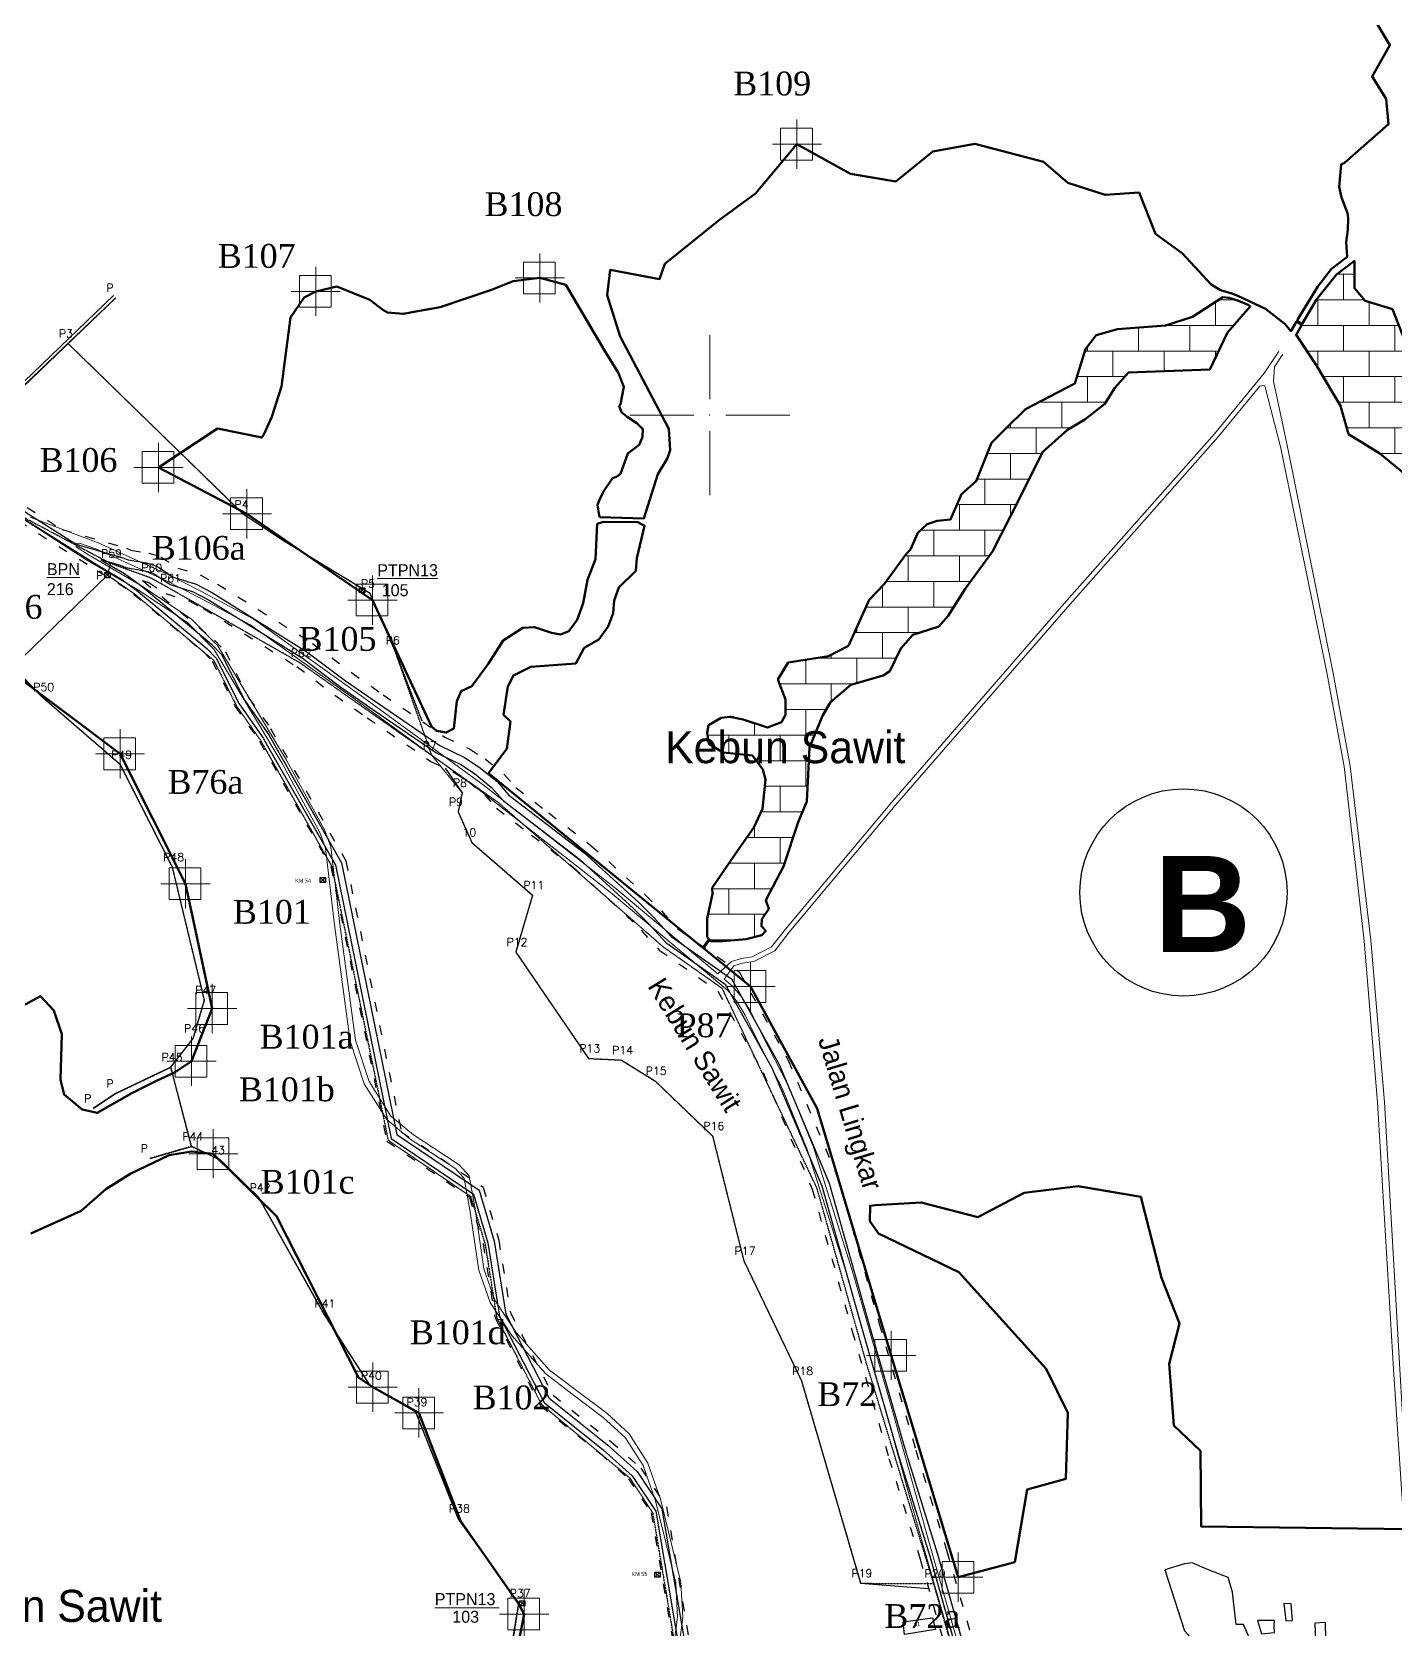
# Model space of a CAD drawing. Header units: inches. Extents: x 110400 to 131000, y 1079400 to 1096600.
# Drawn here: x 116153 to 117856, y 1088483 to 1090479 of the extents above; entities that cross this region are included whole.
import ezdxf
from ezdxf.enums import TextEntityAlignment as Align

# ---------------------------------------------------------------- set-up
doc = ezdxf.new("R2010")
doc.units = ezdxf.units.IN
doc.header["$MEASUREMENT"] = 0
doc.linetypes.add('ACAD_ISO03W100', pattern=[30, 12, -18])
doc.linetypes.add('HIDDEN', pattern=[0.375, 0.25, -0.125])
for name, color, linetype in [('020100', 7, 'Continuous'), ('040100', 20, 'Continuous'), ('040400', 20, 'Continuous'), ('110100', 7, 'Continuous'), ('Bahu Jalan', 1, 'ACAD_ISO03W100'), ('enclave', 7, 'Continuous'), ('Jalan', 1, 'Continuous'), ('LB_POL', 1, 'HIDDEN'), ('NEW NO PATHOK', 7, 'Continuous'), ('PN_POL', 7, 'Continuous'), ('TEXT', 7, 'Continuous'), ('tn_nama', 7, 'Continuous'), ('Tugu', 7, 'Continuous')]:
    doc.layers.add(name, color=color, linetype=linetype)
doc.styles.add('2.3', font='ARIALN.TTF', dxfattribs={"height": 5})
doc.styles.add('arial', font='arial.ttf')
doc.styles.add('ROMANC', font='romanc.shx')
doc.styles.add('Times New Roman', font='times.ttf')

# ---------------------------------------------------------------- blocks, each defined once
blk = doc.blocks.new('dawwfaa')
at = {"layer": 'enclave', "lineweight": 13}
h = blk.add_hatch(dxfattribs=at)
h.set_pattern_fill('AR-B816', color=5, scale=4, style=0)
h.paths.add_polyline_path([(120488.3, 1087909.4), (120467.7, 1087929.8), (120470.8, 1087953.4), (120453.4, 1087964.4), (120405.9, 1087970.7), (120377.9, 1087964.4), (120327.2, 1087970.6), (120300.3, 1087987.9), (120225.9, 1087987.4), (120227.2, 1087966), (120259.2, 1087893.5), (120271.9, 1087877.7), (120295.6, 1087876.2), (120333.7, 1087825.9), (120355.9, 1087789.7), (120387.6, 1087774), (120435.2, 1087733.1), (120471.6, 1087744.2), (120498.5, 1087755.2), (120519.1, 1087734.7), (120546.1, 1087723.8), (120571.4, 1087709.6), (120582.5, 1087681.3), (120581, 1087643.5), (120604.7, 1087638.8), (120622.2, 1087623.1), (120623.8, 1087591.6), (120633.1, 1087581.2), (120694.8, 1087796.5), (120706.3, 1087937.3), (120632.4, 1087939.4), (120611.8, 1087929.9), (120602.3, 1087909.5), (120581.8, 1087895.3), (120553.3, 1087895.3)])
h.paths.add_polyline_path([(120166.2, 1088096.7), (120239.3, 1088087.8), (120253.9, 1088213.4), (120255.9, 1088288.6), (120257.6, 1088290.3), (120256.3, 1088302.3), (120257.3, 1088338.4), (120258.5, 1088385.3), (120342.3, 1088420), (120356.8, 1088434.9), (120365.6, 1088446), (120362.8, 1088470), (120333.5, 1088451.1), (120230.7, 1088388.9), (119970.8, 1088319.3), (119876.2, 1088344.6), (119718.8, 1088432.4), (119713.3, 1088366), (119778.7, 1088342.3), (119788.6, 1088138.8), (119814, 1088023), (119819.3, 1087998.8), (119931.6, 1088050.5)])
h.paths.add_polyline_path([(118881.6, 1089814.6), (118894.1, 1089850.2), (118949.2, 1089933), (118954.1, 1089965.6), (118949.2, 1090080.6), (118948.8, 1090154.1), (118911.8, 1090193), (118832.5, 1090260.5), (118800.6, 1090268.1), (118739.1, 1090267.7), (118642.6, 1090186.7), (118707.2, 1090171.6), (118739.1, 1090142.4), (118786.9, 1090095.4), (118823, 1090070.4), (118860.2, 1090073.8), (118898.2, 1090074.2), (118914.5, 1090028), (118895.9, 1089971.8), (118872, 1089961.6), (118809.7, 1089951.4), (118775.2, 1089973), (118753, 1090005.3), (118750, 1090025.4), (118698, 1090073.2), (118653.9, 1090093.7), (118602.5, 1090069), (118593.4, 1090054.2), (118592.6, 1090034.1), (118536.4, 1090030.3), (118509.1, 1090019.7), (118494.3, 1089990.1), (118474.8, 1089989.6), (118451, 1090047), (118435.8, 1090067.4), (118408.9, 1090068.6), (118384.5, 1090055.3), (118373.6, 1089985.8), (118359.5, 1089973.8), (118330.6, 1089995.6), (118298.3, 1089988.4), (118286.5, 1089972.7), (118215.2, 1089933.3), (118145.6, 1089945.5), (118080.6, 1089963.3), (118065.4, 1089982.7), (118047.1, 1089977.8), (118039.2, 1089971.7), (118040.1, 1089960.3), (118023.6, 1089952), (117997.4, 1089947.8), (117972.3, 1089959.3), (117951.1, 1090003.9), (117877.2, 1090053.6), (117871.8, 1090085.1), (117853.3, 1090132.3), (117819, 1090142.7), (117805.8, 1090158.5), (117805.8, 1090192.6), (117783.5, 1090175.8), (117758.2, 1090144.3), (117732.9, 1090100.2), (117758.2, 1090062), (117788.4, 1090011.6), (117798.5, 1089975.9), (117837.5, 1089951.9), (117870.4, 1089925), (117878.8, 1089900), (117890.6, 1089860.2), (117942.2, 1089826.1), (117964.4, 1089824.5), (117983.4, 1089838.7), (117989.7, 1089860.7), (118005.1, 1089864.1), (118023, 1089841.9), (118090.6, 1089867.8), (118094.3, 1089875.7), (118102.2, 1089895.4), (118119.6, 1089892.3), (118125.9, 1089875), (118132.3, 1089853), (118156.1, 1089837.3), (118202, 1089842), (118262.2, 1089879.8), (118262.1, 1089928.6), (118355.6, 1089928.7), (118392, 1089914.6), (118400.1, 1089919.4), (118440.5, 1089935.3), (118483.9, 1089930.4), (118515.6, 1089916.2), (118548.9, 1089910), (118590.9, 1089890.6), (118612.2, 1089883.5), (118623.6, 1089881.5), (118636.9, 1089883.3), (118651.2, 1089889.7), (118669.9, 1089895.9), (118694.7, 1089889.9), (118720.3, 1089857.9), (118729.5, 1089839.6), (118732.6, 1089814.2), (118724.3, 1089777.9), (118709.6, 1089745.5), (118716.3, 1089725.2), (118724.3, 1089707.9), (118713.9, 1089695.1), (118673.8, 1089704.7), (118631.3, 1089688.7), (118567.9, 1089631), (118535.1, 1089591.8), (118506.2, 1089591.8), (118419.6, 1089547.7), (118396.3, 1089526.1), (118397.1, 1089494.1), (118377.9, 1089479.6), (118347.2, 1089443.1), (118294.3, 1089399.1), (118251, 1089372.7), (118225.7, 1089369.7), (118213.4, 1089372.6), (118202.8, 1089372.6), (118196.4, 1089369.8), (118186.1, 1089363.3), (118176.4, 1089354), (118170.2, 1089332.2), (118165.1, 1089322.3), (118161.4, 1089318.6), (118150.4, 1089316.2), (118139.4, 1089317.9), (118122, 1089319.7), (118116.8, 1089316.8), (118111.2, 1089309.5), (118098.6, 1089297.4), (118072.2, 1089304.6), (118059.9, 1089313.2), (118049.5, 1089330.8), (118020.7, 1089314.8), (118012.6, 1089294), (118023.9, 1089284.4), (118046.3, 1089281.2), (118066.4, 1089272.4), (118089.6, 1089278.8), (118116.9, 1089289.2), (118159.4, 1089298), (118185, 1089308.4), (118194.7, 1089334.8), (118217.9, 1089348.4), (118258.8, 1089359.6), (118282.1, 1089371.7), (118294.9, 1089383.7), (118330.2, 1089386.9), (118347.8, 1089393.3), (118377.5, 1089428.5), (118401.6, 1089442.1), (118428.8, 1089450.9), (118462.5, 1089480.6), (118493.4, 1089493.2), (118532.7, 1089506.8), (118572.8, 1089531.6), (118593.6, 1089570.9), (118599.2, 1089603.7), (118609.6, 1089639), (118644.9, 1089675), (118681.8, 1089681.4), (118717.1, 1089673.4), (118747.6, 1089696.6), (118784.7, 1089703.5), (118814.1, 1089690.2), (118818.7, 1089658.5), (118872.7, 1089673.6), (118886.4, 1089671.7), (118895.1, 1089665), (118905, 1089640.4), (118911.6, 1089613.6), (118914.2, 1089600.5), (118900.6, 1089581.3), (118880.9, 1089582.4), (118858.3, 1089579.8), (118846.8, 1089562.5), (118847.9, 1089545.2), (118845.5, 1089523.1), (118847.3, 1089501.5), (118852, 1089488.6), (118858.6, 1089483.8), (118868.3, 1089482.3), (118877.6, 1089482.1), (118887.9, 1089488.3), (118897.6, 1089498), (118906.2, 1089524.3), (118912.9, 1089539.9), (118918.1, 1089543.3), (118924.7, 1089545.7), (118934.4, 1089545.9), (118938.9, 1089539.2), (118948.9, 1089522.4), (118952.9, 1089492.3), (118939.7, 1089460.8), (118913.4, 1089443.7), (118909.4, 1089408.3), (118918.7, 1089383.4), (118943.8, 1089350.6), (118980.8, 1089329.7), (119001.9, 1089332.3), (119023, 1089314), (119041.5, 1089302.2), (119064, 1089283.8), (119091.7, 1089276), (119104.9, 1089260.3), (119107.6, 1089244.5), (119106.3, 1089222.2), (119097.1, 1089205.2), (119085.2, 1089186.8), (119061.4, 1089188.1), (119024.4, 1089201.2), (119007.3, 1089198.6), (118988.8, 1089176.3), (118984.9, 1089150), (118999.4, 1089130.4), (118994.2, 1089087.1), (118999.5, 1089045.1), (119019.3, 1089005.8), (119056.3, 1088958.6), (119040.6, 1088881.2), (119030, 1088881.2), (118995.6, 1088907.4), (118967.9, 1088910), (118941.5, 1088894.3), (118919.1, 1088882.5), (118895.4, 1088852.3), (118875.6, 1088833.9), (118842.6, 1088852.2), (118821.4, 1088836.5), (118804.3, 1088797.1), (118793.8, 1088785.3), (118816.2, 1088759.1), (118836, 1088793.2), (118847.9, 1088777.5), (118841.3, 1088767), (118833.4, 1088740.8), (118850.6, 1088715.9), (118900.8, 1088688.4), (118912.7, 1088679.2), (118940.4, 1088670), (118943, 1088659.6), (118944.4, 1088612.3), (118929.9, 1088599.2), (118912.8, 1088575.6), (118902.2, 1088541.5), (118869.2, 1088525.7), (118848.1, 1088506), (118862.7, 1088494.3), (118862.7, 1088479.8), (118836.3, 1088437.9), (118853.5, 1088416.9), (118874.6, 1088382.8), (118903.7, 1088355.3), (118920.9, 1088335.6), (119050.7, 1088515.1), (119033.2, 1088528.3), (119029.8, 1088550.2), (119089.1, 1088641.1), (119095.2, 1088694.9), (119081.9, 1088709.3), (119075.8, 1088751.7), (119081.5, 1088810.4), (119105.4, 1088841.9), (119132, 1088862), (119154, 1088862), (119160.9, 1088873.7), (119157.1, 1088975.3), (119157.1, 1089003.7), (119163.2, 1089023), (119175.6, 1089100.3), (119148.6, 1089157.5), (119134.6, 1089199.4), (119142.5, 1089296.3), (119136.1, 1089305), (119136.1, 1089347.1), (119144, 1089357.3), (119146.3, 1089397), (119137.6, 1089445.5), (119116.7, 1089458.8), (119100.4, 1089477.4), (119071.5, 1089517.9), (119053.9, 1089525.9), (119040.3, 1089535), (119027, 1089550.1), (119024.3, 1089566.8), (119019.8, 1089566.8), (118996.2, 1089569.5), (118966.2, 1089579), (118953.4, 1089611), (118951.5, 1089655.7), (118942, 1089684.2), (118915.4, 1089716), (118883.9, 1089796.7)])
h = blk.add_hatch(dxfattribs=at)
h.set_pattern_fill('AR-B816', color=5, scale=4, style=0)
h.paths.add_polyline_path([(117173.4, 1089711.4), (117148.5, 1089698.5), (117098.2, 1089690.9), (117085.3, 1089669.3), (117095, 1089644.6), (117094.7, 1089617.8), (117072.3, 1089609.6), (117041.9, 1089619.5), (117025.5, 1089623), (117014.6, 1089621.4), (116998.6, 1089612.3), (116997, 1089602.9), (116999.1, 1089589.2), (117016.9, 1089578.3), (117053.7, 1089574.3), (117070.8, 1089551), (117066, 1089507.9), (117055.4, 1089484.5), (117036.3, 1089458), (117005.6, 1089412.6), (116997, 1089370.9), (116997.1, 1089347.7), (117001.3, 1089342.3), (117016.5, 1089342.3), (117045.6, 1089344.9), (117063.7, 1089349.6), (117065.4, 1089369.8), (117073.9, 1089382.7), (117070.3, 1089393.8), (117092.3, 1089435.6), (117110.8, 1089491.1), (117121.6, 1089517.2), (117124.9, 1089584.6), (117141.2, 1089624.2), (117151, 1089641.2), (117176.5, 1089662.7), (117217, 1089674.5), (117225.3, 1089679.8), (117238.9, 1089708.1), (117253.9, 1089725.4), (117286.5, 1089735.9), (117298.2, 1089749.2), (117319.2, 1089782.6), (117353.6, 1089829.5), (117376, 1089873.7), (117416.3, 1089954), (117447.3, 1089981.4), (117468.7, 1089994.3), (117494, 1090014.2), (117506.2, 1090034.1), (117523.3, 1090053.1), (117625, 1090057.1), (117647.2, 1090103.3), (117675.6, 1090135.7), (117672.9, 1090137.6), (117660.8, 1090142.6), (117649.4, 1090146.4), (117641.2, 1090147.4), (117603.3, 1090122.7), (117569.8, 1090111.9), (117509.6, 1090107.4), (117483.1, 1090100), (117469.8, 1090082.4), (117456.4, 1090039.6), (117394.5, 1090007.5), (117370.3, 1089983.3), (117352.4, 1089965.3), (117332.9, 1089917.3), (117314.8, 1089901.1), (117301, 1089869.5), (117284.2, 1089867.7), (117271.9, 1089863.6), (117260, 1089852.9), (117250.9, 1089831.8), (117245, 1089825.7), (117218.2, 1089788.5), (117199.5, 1089769.2), (117193.8, 1089757.1)])
at = {"layer": '020100', "color": 5, "lineweight": 70}
for points in [[(117875, 1088607.7), (117614.4, 1088610.8), (117613.2, 1088705.3), (117580.1, 1088737.2), (117574.2, 1088814), (117587.2, 1088864.8), (117564.7, 1088921.5), (117538.7, 1089023.1), (117460.6, 1089036.1), (117393.2, 1089027.9), (117335, 1088997.6), (117264.2, 1089016), (117207.4, 1089012.5), (117200.5, 1089011.7), (117200.3, 1088992.4), (117211, 1088977.1), (117311.5, 1088928.6), (117420.4, 1088808.1), (117447.5, 1088753), (117445.1, 1088670.3), (117396.6, 1088657.3), (117381.3, 1088566.4), (117310.7, 1088547.5), (117226.9, 1088824.7), (117134.4, 1089133.4), (117051.1, 1089285.7), (116992.2, 1089333.7), (116999.7, 1089344.3), (117001.3, 1089342.3), (117016.5, 1089342.3), (117045.6, 1089344.9), (117065.2, 1089350), (117070.1, 1089355.2), (117064.7, 1089361.1), (117065.4, 1089369.8), (117073.9, 1089382.7), (117070.3, 1089393.8), (117092.3, 1089435.6), (117110.8, 1089491.1), (117121.6, 1089517.2), (117124.9, 1089584.6), (117141.2, 1089624.2), (117151, 1089641.2), (117176.5, 1089662.7), (117217, 1089674.5), (117225.3, 1089679.8), (117238.9, 1089708.1), (117253.9, 1089725.4), (117286.5, 1089735.9), (117298.2, 1089749.2), (117319.2, 1089782.6), (117353.6, 1089829.5), (117376, 1089873.7), (117416.3, 1089954), (117447.3, 1089981.4), (117468.7, 1089994.3), (117494, 1090014.2), (117506.2, 1090034.1), (117523.3, 1090053.1), (117625, 1090057.1), (117647.2, 1090103.3), (117675.6, 1090135.7), (117672.9, 1090137.6), (117660.8, 1090142.6), (117649.4, 1090146.4), (117641.2, 1090147.4), (117603.3, 1090122.7), (117569.8, 1090111.9), (117509.6, 1090107.4), (117483.1, 1090100), (117469.8, 1090082.4), (117456.4, 1090039.6), (117394.5, 1090007.5), (117370.3, 1089983.3), (117352.4, 1089965.3), (117332.9, 1089917.3), (117314.8, 1089901.1), (117301, 1089869.5), (117284.2, 1089867.7), (117271.9, 1089863.6), (117260, 1089852.9), (117250.9, 1089831.8), (117245, 1089825.7), (117218.2, 1089788.5), (117199.5, 1089769.2), (117193.8, 1089757.1), (117173.4, 1089711.4), (117148.5, 1089698.5), (117098.2, 1089690.9), (117085.3, 1089669.3), (117095, 1089644.6), (117094.8, 1089625.2), (117089.8, 1089616), (117072.3, 1089609.6), (117041.9, 1089619.5), (117025.5, 1089623), (117014.6, 1089621.4), (116998.6, 1089612.3), (116997, 1089602.9), (116999.1, 1089589.2), (117016.9, 1089578.3), (117053.7, 1089574.3), (117066.4, 1089557), (117070, 1089544.3), (117066, 1089507.9), (117055.4, 1089484.5), (117036.3, 1089458), (117003.2, 1089409), (117003.4, 1089401.7), (116997, 1089370.9), (116997.1, 1089347.7), (116999.2, 1089345), (116991.6, 1089334.2), (116723.7, 1089552.3), (116746.5, 1089582.7), (116751.1, 1089616.9), (116742.5, 1089625.5), (116748, 1089660.9), (116754.8, 1089674.6), (116776.7, 1089685.2), (116832.8, 1089689.6), (116843.4, 1089708.9), (116861.5, 1089719.5), (116873.3, 1089735.7), (116879.6, 1089752.5), (116880.9, 1089768.4), (116886.5, 1089784.6), (116907.7, 1089805.1), (116908.9, 1089821.3), (116918.7, 1089861.6), (116910.3, 1089866), (116867.5, 1089866.7), (116859.6, 1089863.9), (116857.4, 1089819.7), (116847.2, 1089794), (116842.1, 1089764.7), (116834.4, 1089744.2), (116823.9, 1089729.8), (116813.6, 1089725.8), (116802.4, 1089727.6), (116781.3, 1089734.8), (116766.7, 1089734.1), (116742, 1089718.1), (116723.8, 1089689.3), (116703, 1089661), (116689.3, 1089654.7), (116684.2, 1089642.5), (116680.4, 1089608.4), (116670.7, 1089603.1), (116658.6, 1089605.5), (116652.4, 1089610.7), (116578.7, 1089768.7), (116421.8, 1089876.7), (116311.3, 1089934.5), (116385, 1089983.1), (116440.4, 1089971.8), (116442.9, 1089975.6), (116453.1, 1089997.8), (116465, 1090035.8), (116476.3, 1090122.1), (116493.3, 1090146.9), (116507.8, 1090154.6), (116534.2, 1090160.6), (116575.5, 1090144.1), (116591.7, 1090131.7), (116597.6, 1090128.1), (116617.3, 1090126.4), (116632.7, 1090129.6), (116663.3, 1090134.7), (116727.6, 1090156.6), (116754.6, 1090167.2), (116787.7, 1090171.4), (116820.5, 1090162.6), (116868.5, 1090080.7), (116885.5, 1090053.2), (116892.8, 1090035.1), (116888.6, 1090013.4), (116886.8, 1090010.9), (116889.7, 1090003.8), (116897, 1089997.6), (116909.2, 1089989.8), (116916.7, 1089982.3), (116916.1, 1089972.9), (116912.1, 1089962.9), (116897.6, 1089951.8), (116888.5, 1089926.4), (116883.5, 1089922.8), (116878.5, 1089921.1), (116867.2, 1089904.5), (116862.4, 1089893.9), (116859.8, 1089887.9), (116861.8, 1089874.4), (116862.8, 1089872.5), (116917.8, 1089870.8), (116935.3, 1089926.2), (116947.2, 1089945.9), (116950.7, 1089956.1), (116949.2, 1089982.9), (116888.1, 1090098.1), (116872.1, 1090149.9), (116875.5, 1090181.3), (116937.5, 1090170), (116944.1, 1090188.8), (117012.5, 1090244), (117057.1, 1090277.1), (117109.1, 1090338.6), (117176.2, 1090301.5), (117232.7, 1090291.9), (117279, 1090329.3), (117331.3, 1090338.8), (117417.2, 1090316.4), (117447.5, 1090290.3), (117494.2, 1090275.2), (117536.7, 1090278.3), (117557, 1090226.6), (117590.9, 1090202), (117626.6, 1090163.1), (117638.5, 1090156.1), (117652.6, 1090151.9), (117659.9, 1090149.1), (117674, 1090142.5), (117694.4, 1090132.6), (117719.3, 1090113.5), (117726.1, 1090105), (117731.2, 1090113.3), (117733.3, 1090116.9), (117740, 1090112.6), (117738, 1090109.2), (117732.9, 1090100.2), (117758.2, 1090062), (117788.4, 1090011.6), (117798.5, 1089975.9), (117837.5, 1089951.9), (117870.4, 1089925)], [(117871.8, 1090085.1), (117853.3, 1090132.3), (117819, 1090142.7), (117805.8, 1090158.5), (117805.8, 1090192.6), (117783.5, 1090175.8), (117758.2, 1090144.3), (117740.6, 1090113.8), (117734, 1090118.1), (117735, 1090119.7), (117759.8, 1090160.5), (117776.7, 1090182.5), (117796.8, 1090197.6), (117795.2, 1090216.2), (117797.6, 1090231.4), (117798, 1090246.3), (117796.9, 1090252.3), (117789.6, 1090272.1), (117786.8, 1090285.4), (117789, 1090313.2), (117793.4, 1090315.4), (117848.2, 1090363.4), (117845.3, 1090395.1), (117828, 1090423), (117850.1, 1090462.4), (117827, 1090500.8)]]:
    blk.add_lwpolyline(points, dxfattribs=at)
at = {"layer": '020100', "color": 5, "lineweight": 60}
for points in [[(116741.8, 1088367.5), (116768.2, 1088501.5), (116760.6, 1088515.1), (116688.5, 1088618), (116636.8, 1088752.9), (116579, 1088785), (116561.1, 1088797), (116458.9, 1088998.7), (116379.8, 1089076.8), (116352.7, 1089079.6), (116324.8, 1089075.1), (116276.8, 1089051.9), (116245.6, 1089032.5), (116214.6, 1089005.5), (116151.8, 1088976.9)], [(116057.8, 1089216.2), (116163.8, 1089273.8), (116180.5, 1089255.8), (116190.4, 1089226.1), (116188.7, 1089169.3), (116193.3, 1089150.6), (116216, 1089132), (116234.6, 1089127.7), (116277.8, 1089152.4), (116309, 1089167.9), (116332, 1089178.6), (116352.5, 1089192.4), (116378.5, 1089258.3), (116345.1, 1089414.2), (116263.2, 1089576.6), (116060.3, 1089729.1)]]:
    blk.add_lwpolyline(points, dxfattribs=at)
at = {"layer": '040100', "color": 5, "lineweight": 13}
for points in [[(116141.4, 1089870.5), (116220.6, 1089819.4), (116286.4, 1089781), (116348.1, 1089740.4), (116380.3, 1089707.5), (116465.3, 1089565.5), (116513, 1089478.1), (116520.1, 1089458.7), (116531.3, 1089362.8), (116550.9, 1089217.3), (116568.5, 1089164.3), (116596.5, 1089119.5), (116625.9, 1089095), (116651.8, 1089078.2), (116682.7, 1089057.9), (116693.2, 1089046), (116700.2, 1089006.8), (116711.4, 1088931.3), (116725.6, 1088890.8), (116752.9, 1088849.5), (116794.9, 1088801.9), (116827.9, 1088776.7), (116867.1, 1088747.3), (116894.4, 1088722.1), (116916.8, 1088687.2), (116932.3, 1088643.1), (116957.6, 1088540.3), (116959.7, 1088497.7), (116949.2, 1088415.1)], [(116150.8, 1089872.4), (116236.1, 1089840.3), (116324.9, 1089799.9), (116364.1, 1089779.7), (116429.7, 1089745.1), (116444.9, 1089734.5), (116562.7, 1089650.4), (116716.9, 1089537.8), (116880.6, 1089409.9), (117010.3, 1089301.6)], [(116212.5, 1089839.8), (116208.6, 1089839.4), (116208.1, 1089837.8), (116208.5, 1089835.1)], [(116208.5, 1089835.1), (116224, 1089825.1), (116289.9, 1089786.6), (116352.3, 1089745.5), (116385.6, 1089711.6), (116471.1, 1089568.8), (116519.1, 1089480.8), (116526.6, 1089460.2), (116537.9, 1089363.7), (116557.4, 1089218.8), (116574.5, 1089167.1), (116601.6, 1089123.9), (116629.9, 1089100.4), (116655.5, 1089083.8), (116687.1, 1089063), (116699.4, 1089049), (116706.8, 1089007.9), (116717.9, 1088932.9), (116731.6, 1088893.8), (116758.2, 1088853.5), (116799.5, 1088806.8), (116831.9, 1088782), (116871.4, 1088752.5), (116899.6, 1088726.5), (116922.9, 1088690.1), (116938.6, 1088645), (116964.2, 1088541.3), (116966.4, 1088497.4), (116955.8, 1088414.3)], [(116212.5, 1089839.8), (116233.1, 1089832.8), (116321.4, 1089792.6), (116360.4, 1089772.6), (116425.5, 1089738.2), (116440.2, 1089727.9), (116558, 1089643.9), (116712.1, 1089531.4), (116875.6, 1089403.6), (117022.6, 1089280.8), (117033.7, 1089267.7), (117044.4, 1089250.1), (117058.3, 1089221.8), (117090.8, 1089158.7), (117122, 1089082.1), (117172.1, 1088923.2), (117220.6, 1088753.2), (117267, 1088587.2), (117313, 1088426.6)], [(117018.1, 1089295.1), (117028.3, 1089286.5), (117040.2, 1089272.4), (117051.4, 1089254), (117065.5, 1089225.4), (117098.1, 1089162.1), (117129.6, 1089084.8), (117179.8, 1088925.5), (117228.3, 1088755.3), (117274.7, 1088589.4), (117320.7, 1088428.9), (117375.7, 1088251.3), (117396, 1088191.6), (117398.7, 1088165.9), (117397, 1088110.8), (117389.5, 1088062.3), (117375.6, 1087975.3), (117371.9, 1087933.8), (117371.9, 1087893.7), (117378.9, 1087737.2), (117382.4, 1087682.8), (117385.2, 1087663.6), (117396.2, 1087619.1)]]:
    blk.add_lwpolyline(points, dxfattribs=at)
at = {"layer": '040400', "color": 5, "lineweight": 13}
for points in [[(117010.3, 1089301.6), (117027.2, 1089317), (117039.7, 1089320.7), (117053.3, 1089323), (117077.5, 1089335.2), (117094.8, 1089357.3), (117227.1, 1089515.9), (117443.1, 1089764.5), (117630.8, 1089976.5), (117693.1, 1090052.3), (117711.2, 1090079.4)], [(117874.3, 1088607.7), (117862.4, 1088807.7), (117843.3, 1089141.3), (117826.2, 1089343.7), (117800.2, 1089561.3), (117778.7, 1089679.4), (117722.3, 1089960.2), (117704.8, 1090042.4), (117705.8, 1090060.4), (117716.2, 1090076)], [(117867.8, 1088607.8), (117854.7, 1088807.5), (117834.7, 1089140.7), (117817.8, 1089342.7), (117792.7, 1089560.6), (117771.4, 1089678.4), (117713.7, 1089958.7), (117693.6, 1090036.4), (117691.7, 1090037), (117687.7, 1090036.2), (117635.4, 1089972.6), (117447.7, 1089760.5), (117231.7, 1089512), (117099.5, 1089353.5), (117081.4, 1089330.4), (117055.2, 1089317.1), (117041, 1089314.8), (117030.2, 1089311.6), (117018.1, 1089295.1)]]:
    blk.add_lwpolyline(points, dxfattribs=at)
at = {"layer": '110100', "color": 5, "lineweight": 13}
for p, q in [((117000.2, 1090019.7), (117000.2, 1090099.7)), ((116900.2, 1089999.7), (116980.2, 1089999.7)), ((117020.2, 1089999.7), (117100.2, 1089999.7)), ((117000.2, 1089899.7), (117000.2, 1089979.7))]:
    blk.add_line(p, q, dxfattribs=at)
blk.add_point((117000, 1090000), dxfattribs=at)
at = {"layer": 'NEW NO PATHOK', "color": 5, "lineweight": 13}
for points in [[(117078.4, 1090338.6), (117139.8, 1090338.6), (117109.1, 1090338.6), (117109.1, 1090369.3), (117109.1, 1090307.8), (117109.1, 1090318.7), (117128.4, 1090318.7), (117128.4, 1090358.4), (117088.7, 1090358.4), (117088.7, 1090318.7), (117109.1, 1090318.7)], [(116757, 1090171.4), (116818.5, 1090171.4), (116787.7, 1090171.4), (116787.7, 1090202.1), (116787.7, 1090140.7), (116787.7, 1090151.6), (116807, 1090151.6), (116807, 1090191.2), (116767.4, 1090191.2), (116767.4, 1090151.6), (116787.7, 1090151.6)], [(116477, 1090154.6), (116538.5, 1090154.6), (116507.8, 1090154.6), (116507.8, 1090185.3), (116507.8, 1090123.9), (116507.8, 1090134.8), (116527, 1090134.8), (116527, 1090174.4), (116487.4, 1090174.4), (116487.4, 1090134.8), (116507.8, 1090134.8)], [(116280.6, 1089934.5), (116342.1, 1089934.5), (116311.3, 1089934.5), (116311.3, 1089965.2), (116311.3, 1089903.7), (116311.3, 1089914.7), (116330.6, 1089914.7), (116330.6, 1089954.3), (116291, 1089954.3), (116291, 1089914.7), (116311.3, 1089914.7)], [(116391.1, 1089876.7), (116452.5, 1089876.7), (116421.8, 1089876.7), (116421.8, 1089907.4), (116421.8, 1089845.9), (116421.8, 1089856.8), (116441.1, 1089856.8), (116441.1, 1089896.5), (116401.4, 1089896.5), (116401.4, 1089856.8), (116421.8, 1089856.8)], [(116547.9, 1089768.7), (116609.4, 1089768.7), (116578.7, 1089768.7), (116578.7, 1089799.4), (116578.7, 1089738), (116578.7, 1089748.9), (116598, 1089748.9), (116598, 1089788.5), (116558.3, 1089788.5), (116558.3, 1089748.9), (116578.7, 1089748.9)], [(116232.5, 1089576.6), (116294, 1089576.6), (116263.2, 1089576.6), (116263.2, 1089607.3), (116263.2, 1089545.8), (116263.2, 1089556.7), (116282.5, 1089556.7), (116282.5, 1089596.4), (116242.9, 1089596.4), (116242.9, 1089556.7), (116263.2, 1089556.7)], [(116314.4, 1089414.2), (116375.8, 1089414.2), (116345.1, 1089414.2), (116345.1, 1089444.9), (116345.1, 1089383.4), (116345.1, 1089394.4), (116364.4, 1089394.4), (116364.4, 1089434), (116324.8, 1089434), (116324.8, 1089394.4), (116345.1, 1089394.4)], [(117020.3, 1089285.7), (117081.8, 1089285.7), (117051.1, 1089285.7), (117051.1, 1089316.5), (117051.1, 1089255), (117051.1, 1089265.9), (117070.4, 1089265.9), (117070.4, 1089305.6), (117030.7, 1089305.6), (117030.7, 1089265.9), (117051.1, 1089265.9)], [(116347.7, 1089258.3), (116409.2, 1089258.3), (116378.5, 1089258.3), (116378.5, 1089289), (116378.5, 1089227.5), (116378.5, 1089238.4), (116397.7, 1089238.4), (116397.7, 1089278.1), (116358.1, 1089278.1), (116358.1, 1089238.4), (116378.5, 1089238.4)], [(116321.8, 1089192.4), (116383.2, 1089192.4), (116352.5, 1089192.4), (116352.5, 1089223.1), (116352.5, 1089161.7), (116352.5, 1089172.6), (116371.8, 1089172.6), (116371.8, 1089212.2), (116332.2, 1089212.2), (116332.2, 1089172.6), (116352.5, 1089172.6)], [(116349.1, 1089076.8), (116410.6, 1089076.8), (116379.8, 1089076.8), (116379.8, 1089107.5), (116379.8, 1089046.1), (116379.8, 1089057), (116399.1, 1089057), (116399.1, 1089096.6), (116359.5, 1089096.6), (116359.5, 1089057), (116379.8, 1089057)], [(117196.1, 1088824.7), (117257.6, 1088824.7), (117226.9, 1088824.7), (117226.9, 1088855.5), (117226.9, 1088794), (117226.9, 1088804.9), (117246.1, 1088804.9), (117246.1, 1088844.6), (117206.5, 1088844.6), (117206.5, 1088804.9), (117226.9, 1088804.9)], [(116548.3, 1088785), (116609.8, 1088785), (116579, 1088785), (116579, 1088815.8), (116579, 1088754.3), (116579, 1088765.2), (116598.3, 1088765.2), (116598.3, 1088804.9), (116558.7, 1088804.9), (116558.7, 1088765.2), (116579, 1088765.2)], [(116606.1, 1088752.9), (116667.5, 1088752.9), (116636.8, 1088752.9), (116636.8, 1088783.6), (116636.8, 1088722.2), (116636.8, 1088733.1), (116656.1, 1088733.1), (116656.1, 1088772.7), (116616.5, 1088772.7), (116616.5, 1088733.1), (116636.8, 1088733.1)], [(117280, 1088547.5), (117341.5, 1088547.5), (117310.7, 1088547.5), (117310.7, 1088578.2), (117310.7, 1088516.8), (117310.7, 1088527.7), (117330, 1088527.7), (117330, 1088567.3), (117290.4, 1088567.3), (117290.4, 1088527.7), (117310.7, 1088527.7)], [(116737.4, 1088501.5), (116798.9, 1088501.5), (116768.2, 1088501.5), (116768.2, 1088532.3), (116768.2, 1088470.8), (116768.2, 1088481.7), (116787.4, 1088481.7), (116787.4, 1088521.4), (116747.8, 1088521.4), (116747.8, 1088481.7), (116768.2, 1088481.7)]]:
    blk.add_lwpolyline(points, dxfattribs=at)
at = {"layer": 'TEXT', "color": 5}
blk.add_circle((117592.1, 1089403.3), 129.5, dxfattribs=at)
at = {"layer": 'NEW NO PATHOK', "color": 5, "lineweight": 13, "style": 'Times New Roman'}
for s, p in [('B109', (117029.5, 1090399.5)), ('B108', (116718.7, 1090248.7)), ('B107', (116385.3, 1090184)), ('B106', (116162.6, 1089929)), ('B106a', (116302.9, 1089819.1)), ('B76', (116091.5, 1089745.4)), ('B105', (116486.3, 1089705.3)), ('B76a', (116322.5, 1089526.6)), ('B101', (116404.3, 1089364.2)), ('B101a', (116437.7, 1089208.2)), ('P87', (116958.7, 1089222.4)), ('B101b', (116411.7, 1089142.4)), ('B101c', (116439, 1089026.8)), ('B101d', (116625.3, 1088838.7)), ('B102', (116703.8, 1088757.3)), ('B72', (117134.5, 1088761.4)), ('B72a', (117218.3, 1088484.1))]:
    blk.add_text(s, height=29.74, dxfattribs=at).set_placement(p)
at = {"layer": 'TEXT', "color": 5, "insert": (117555.5, 1089448.9), "char_height": 120, "width": 132.223, "attachment_point": 1, "style": 'arial'}
blk.add_mtext('{\\fArial|b1|i0|c0|p34;B}', dxfattribs=at)
blk = doc.blocks.new('qwqeq3')
at = {"layer": '020100', "color": 1}
for points in [[(117620.5, 1088451), (117633.4, 1088416.3), (117653.6, 1088416.2), (117665.6, 1088388.7), (117719.6, 1088387), (117714.1, 1088406.9), (117707.3, 1088422.4), (117700.7, 1088429.9), (117688.4, 1088442.5), (117682.9, 1088452.2), (117667.1, 1088488.2), (117657.9, 1088488.2), (117655.2, 1088513.9), (117653.4, 1088529), (117648, 1088547.3), (117624.3, 1088556.5), (117603.1, 1088565.3), (117593.5, 1088564.1), (117568.9, 1088556.7), (117593.4, 1088480.6), (117620.5, 1088451)], [(117718.6, 1088504.4), (117719.9, 1088493.1), (117728.3, 1088493.5), (117726.8, 1088514.2), (117717.6, 1088514.6), (117718.6, 1088504.4)], [(117689.8, 1088476.8), (117705.9, 1088478.4), (117705.6, 1088487.3), (117706, 1088493.3), (117684.8, 1088493.2), (117689.8, 1088476.8)], [(117757, 1088469.5), (117770.1, 1088469.7), (117769.6, 1088490.8), (117756.1, 1088490.2), (117756.1, 1088489.2), (117757, 1088469.5)]]:
    blk.add_lwpolyline(points, dxfattribs=at)
at = {"layer": '020100', "color": 1, "linetype": 'Continuous'}
blk.add_lwpolyline([(117241.9, 1088491.7), (117278.6, 1088496.9), (117282.1, 1088482), (117243.5, 1088475.9), (117241.9, 1088491.7)], dxfattribs=at)
at = {"layer": 'tn_nama', "color": 1, "linetype": 'Continuous', "style": '2.3'}
blk.add_text('31', height=5, rotation=3.3911, dxfattribs=at).set_placement((117259.4, 1088486.2), align=Align.CENTER)
blk = doc.blocks.new('A$C24880B23')
for p, q in [((0, 0), (1.77, 1.7)), ((1.77, 0), (0, 1.7))]:
    blk.add_line(p, q)
blk.add_lwpolyline([(0, 1.7), (1.77, 1.7), (1.77, 0), (0, 0)], close=True)
blk = doc.blocks.new('jawjwd')
at = {"color": 3, "linetype": 'ByBlock', "elevation": 13.1}
for points in [[(116640.9, 1089617.2), (116606.7, 1089705.9), (116575.7, 1089776.9), (116467.7, 1089842.9), (116417.7, 1089875.9), (116198.3, 1090089.3)], [(116669.6, 1089558.5), (116690.7, 1089527.9), (116685.7, 1089503.9), (116702.7, 1089465.9), (116778.7, 1089399.9), (116757.7, 1089328.9), (116848.7, 1089195.9), (116889.7, 1089193.9), (116931.7, 1089167.9), (117003.7, 1089098.9), (117042.7, 1088942.9), (117114.7, 1088792.9), (117188.7, 1088539.9), (117273.5, 1088533.5)]]:
    blk.add_lwpolyline(points, dxfattribs=at)
at = {"color": 3, "linetype": 'ByBlock'}
blk.add_lwpolyline([(116736.7, 1088364.9), (116761.7, 1088514.9), (116685.7, 1088620.9), (116632.7, 1088753.9), (116575.7, 1088786.9), (116517.7, 1088876.9), (116436.7, 1089021.9), (116388.7, 1089068.9), (116352.7, 1089085.9), (116326.7, 1089184.9), (116354.7, 1089220.9), (116368.7, 1089268.9), (116328.7, 1089434.9), (116263.7, 1089562.9), (116166.1, 1089647.5), (116129.7, 1089685.9), (116247.7, 1089799.9)], dxfattribs=at)
at = {"layer": 'Bahu Jalan', "color": 3}
for points, elevation in [([(115932.3, 1090020.1), (116064.6, 1089917.4), (116136, 1089867.8), (116234.9, 1089805.5), (116260.9, 1089790), (116280.2, 1089776.3), (116367.6, 1089704), (116378.4, 1089692.6), (116407.1, 1089635.9), (116437.5, 1089592.2)], 13.1), ([(116054.1, 1089950.9), (116076.5, 1089933.6), (116147.1, 1089884.5), (116190.8, 1089856.9)], 13.1), ([(116190.8, 1089856.9), (116271.1, 1089833.5), (116276.8, 1089831.1), (116299.3, 1089827.3), (116314.4, 1089822.8), (116335.5, 1089808.7), (116363.3, 1089800.1), (116385.1, 1089788.6), (116503.8, 1089714.6), (116552.3, 1089678.2), (116591.9, 1089650.5), (116669.2, 1089597.6), (116700, 1089582.7), (116719.4, 1089570.2), (116743, 1089551), (116757.8, 1089534.3), (116798.9, 1089502.7), (116851.7, 1089462.1), (116919.9, 1089400), (116939.7, 1089380.2), (116960.3, 1089357.8), (117036.7, 1089304.1), (117098.2, 1089193.9), (117161.3, 1089044.2), (117211.7, 1088864.8), (117257.6, 1088706.1), (117296.6, 1088580), (117329.7, 1088463.8)], 12.1), ([(116291, 1089793.2), (116291.4, 1089793.1), (116299.4, 1089790.8), (116320.3, 1089776.8), (116349.8, 1089767.6), (116367.7, 1089758.2), (116484, 1089685.7), (116531.8, 1089649.8), (116572, 1089621.7), (116651.6, 1089567.2), (116682.8, 1089552.2), (116698.8, 1089541.8), (116718.7, 1089525.7), (116733.8, 1089508.6), (116777.6, 1089475), (116829.2, 1089435.2), (116895.8, 1089374.7), (116914.4, 1089356), (116937, 1089331.4), (117010.1, 1089280), (117066.7, 1089178.5), (117128.2, 1089032.6), (117178.1, 1088855.2), (117224.1, 1088696), (117263.1, 1088570.1), (117296.1, 1088454.1)], 12.1), ([(116291, 1089793.2), (116292.4, 1089792.2), (116381.3, 1089718.6), (116394.9, 1089704.2), (116424.2, 1089646.3), (116451.8, 1089608)], 13.1), ([(116451.3, 1089608.4), (116545.5, 1089442.7), (116614.7, 1089104.3), (116717, 1089035), (116736.5, 1088968.7), (116751, 1088878), (116804.3, 1088775.1), (116876.2, 1088717.6), (116914, 1088683.6), (116946.1, 1088635.3), (116974.9, 1088464.4), (116963.5, 1088409.3), (116966.7, 1088331.5), (116978.3, 1088241.6), (117002, 1088166.9), (117038.5, 1088112.1), (117176.9, 1087940.3), (117259.6, 1087855.7), (117290.6, 1087815.1), (117338.4, 1087717.2), (117359.9, 1087678.1)], -4.7), ([(116437.5, 1089592.2), (116526.6, 1089435.5), (116596.7, 1089092.4), (116699.8, 1089022.5), (116716.9, 1088964.2), (116731.8, 1088871.7), (116788.5, 1088762.1), (116863.2, 1088702.3), (116898.8, 1088670.4), (116927.1, 1088627.8), (116954.6, 1088464.8), (116943.4, 1088411), (116946.7, 1088329.8), (116958.7, 1088237.3), (116983.8, 1088158.1), (117022.4, 1088100.3), (117161.9, 1087927), (117244.4, 1087842.6), (117273.5, 1087804.5), (117320.7, 1087708), (117438.9, 1087492.4), (117442.2, 1087485)], -4.7)]:
    blk.add_lwpolyline(points, dxfattribs=dict(at, elevation=elevation))
at = {"layer": 'Jalan', "color": 3}
for p, q in [((116046.6, 1089949.2, 13.2), (116255, 1090149.4, 10.2)), ((116049.8, 1089946.7, 13.2), (116257.8, 1090146.5, 10.2))]:
    blk.add_line(p, q, dxfattribs=at)
for points, elevation in [([(115933.4, 1090026.9), (116068.2, 1089922.3), (116139.3, 1089872.8), (116238, 1089810.7), (116264.2, 1089795.1), (116283.9, 1089781.1), (116371.7, 1089708.4), (116383.3, 1089696.1), (116412.3, 1089639), (116442.4, 1089595.6)], 13.1), ([(116049.8, 1089946.7), (116072.9, 1089928.7), (116143.7, 1089879.5), (116208.4, 1089838.8)], 13.1), ([(116208.4, 1089838.8), (116266.9, 1089821.7), (116273.2, 1089819), (116296.5, 1089815.1), (116309.1, 1089811.3), (116330.1, 1089797.3), (116358.5, 1089788.5), (116378.9, 1089777.8), (116496.7, 1089704.2), (116545, 1089668), (116584.8, 1089640.2), (116663, 1089586.8), (116693.8, 1089571.8), (116712, 1089560), (116734.4, 1089542), (116749.2, 1089525.1), (116791.3, 1089492.8), (116843.7, 1089452.5), (116911.3, 1089391), (116930.7, 1089371.6), (116952, 1089348.4), (117027.2, 1089295.5), (117086.9, 1089188.4), (117149.5, 1089040), (117199.7, 1088861.3), (117245.6, 1088702.5), (117284.7, 1088576.5), (117317.7, 1088460.4)], 12.1), ([(116239.2, 1089819.4), (116263.5, 1089812.3), (116270.4, 1089809.3), (116294.2, 1089805.3), (116304.7, 1089802.2), (116325.8, 1089788.2), (116354.6, 1089779.2), (116373.9, 1089769.1), (116491.1, 1089696), (116539.1, 1089659.9), (116579.1, 1089632), (116657.9, 1089578.1), (116688.9, 1089563.1), (116706.1, 1089551.9), (116727.4, 1089534.7), (116742.4, 1089517.7), (116785.2, 1089484.9), (116837.3, 1089444.8), (116904.4, 1089383.7), (116923.5, 1089364.6), (116945.3, 1089340.8), (117019.6, 1089288.6), (117077.9, 1089184), (117140, 1089036.7), (117190.1, 1088858.6), (117236.1, 1088699.6), (117275.1, 1088573.6), (117308.1, 1088457.6)], 12.1), ([(116239.2, 1089819.4), (116242.2, 1089817.5), (116268.6, 1089801.8), (116288.8, 1089787.5), (116377.2, 1089714.2), (116390, 1089700.7), (116419.1, 1089643.1), (116449, 1089600.2)], 13.1), ([(116442.7, 1089595.2), (116532.3, 1089437.7), (116602.1, 1089095.9), (116705, 1089026.2), (116722.8, 1088965.6), (116737.5, 1088873.6), (116793.2, 1088766), (116867.1, 1088706.9), (116903.3, 1088674.3), (116932.8, 1088630), (116960.7, 1088464.6), (116949.4, 1088410.5), (116952.7, 1088330.3), (116964.6, 1088238.6), (116989.2, 1088160.8), (117027.2, 1088103.8), (117166.4, 1087930.9), (117249, 1087846.6), (117278.6, 1087807.7), (117326, 1087710.8), (117444.3, 1087495.1), (117448.2, 1087486.1)], -4.7), ([(116446.1, 1089605.5), (116539.9, 1089440.5), (116609.3, 1089100.7), (116711.8, 1089031.2), (116730.6, 1088967.3), (116745.2, 1088876.1), (116799.5, 1088771.2), (116872.3, 1088713), (116909.4, 1088679.6), (116940.4, 1088633.1), (116968.8, 1088464.5), (116957.5, 1088409.8), (116960.7, 1088331), (116972.4, 1088240.3), (116996.5, 1088164.3), (117033.7, 1088108.6), (117172.4, 1087936.3), (117255, 1087851.8), (117285.4, 1087811.9), (117333.1, 1087714.5), (117367.9, 1087650.9)], -4.7)]:
    blk.add_lwpolyline(points, dxfattribs=dict(at, elevation=elevation))
for points in [[(116326.7, 1089184.9), (116257.7, 1089151.9), (116229.8, 1089133.3)], [(116300.7, 1089070.9), (116352.7, 1089085.9)]]:
    blk.add_lwpolyline(points, dxfattribs=at)
at = {"layer": 'LB_POL', "color": 3}
for points in [[(117346.6, 1087665), (117362.3, 1087674.2), (117359.1, 1087997.4), (117381.9, 1088133.6), (117365.4, 1088242.2), (117280, 1088539.6), (117196, 1088814.9), (117134.2, 1089033.5), (117015.9, 1089283.2), (116942.6, 1089334.7), (116736.6, 1089515.1), (116653, 1089574.3), (116487.9, 1089690.3), (116324.7, 1089783.5), (116301.1, 1089796.6), (116251, 1089814.6), (116112.7, 1089887.9), (116060.7, 1089948.9), (116072.7, 1089969.7), (116257.8, 1090146.5)], [(116251, 1089814.6), (116247.7, 1089799.9), (116280.8, 1089776.9), (116380.3, 1089693.4), (116408.9, 1089636.1), (116439, 1089593.1), (116527.8, 1089435.9), (116598.3, 1089093.6), (116701.3, 1089023.5), (116719.5, 1088963.6), (116733.8, 1088872), (116790, 1088763.3), (116900.3, 1088671.6), (116928.8, 1088628.1), (116956.1, 1088464.9)], [(116352.7, 1089085.9), (116326.7, 1089184.9)], [(117356.1, 1087468.4), (117291.7, 1087523.9), (117262.7, 1087530.9), (117210.7, 1087530.9), (117181.7, 1087570.9), (117093, 1087727.6), (116932.7, 1088009.9), (116736.7, 1088364.9), (116754.7, 1088469.9), (116761.7, 1088514.9), (116685.7, 1088620.9), (116632.7, 1088753.9), (116575.7, 1088786.9), (116517.7, 1088876.9), (116436.7, 1089021.9), (116388.7, 1089068.9), (116352.7, 1089085.9), (116300.7, 1089070.9)]]:
    blk.add_lwpolyline(points, dxfattribs=at)
for points, elevation in [([(116653, 1089574.3), (116606.7, 1089705.9), (116575.7, 1089776.9), (116467.7, 1089842.9), (116417.7, 1089875.9), (116198.3, 1090089.3)], 3.8), ([(116055, 1089737.4), (116064.7, 1089727.9), (116084.7, 1089718.9), (116084.7, 1089718.9), (116084.7, 1089718.9), (116122.7, 1089690.8), (116166.1, 1089647.5)], 16.9), ([(116229.8, 1089133.3), (116257.7, 1089151.9), (116326.7, 1089184.9), (116326.7, 1089184.9), (116354.7, 1089220.9), (116368.7, 1089268.9), (116328.7, 1089434.9), (116328.7, 1089434.9), (116263.7, 1089562.9), (116166.1, 1089647.5)], 8.7), ([(116653, 1089574.3), (116690.7, 1089527.9), (116685.7, 1089503.9), (116702.7, 1089465.9), (116778.7, 1089399.9), (116757.7, 1089328.9), (116848.7, 1089195.9), (116889.7, 1089193.9), (116931.7, 1089167.9), (117003.7, 1089098.9), (117042.7, 1088942.9), (117114.7, 1088792.9), (117188.7, 1088539.9), (117280, 1088539.6)], 8.6)]:
    blk.add_lwpolyline(points, dxfattribs=dict(at, elevation=elevation))
at = {"layer": 'Tugu', "color": 3, "linetype": 'Continuous', "lineweight": 9}
blk.add_line((116656.4, 1088509.2, -4.7), (116737, 1088509.4, -4.7), dxfattribs=at)
at = {"layer": 'Tugu', "color": 3}
for p in [(116516.7, 1089418.9, 19.1), (116934.8, 1088550.8, 10.2)]:
    blk.add_point(p, dxfattribs=at)
at = {"layer": 'Tugu', "color": 3, "linetype": 'Continuous', "xscale": 3.75, "yscale": 3.75, "zscale": 3.75}
for p in [(116244.3, 1089796.7), (116562.3, 1089777.7, 18.8), (116513.3, 1089415.7, 19.1), (116931.4, 1088547.6, 13.3), (116762.3, 1088511.7, 14.3)]:
    blk.add_blockref('A$C24880B23', p, dxfattribs=at)
at = {"layer": 'PN_POL', "color": 3, "style": 'ROMANC'}
for s, p in [('P', (116246.3, 1090154, -4.7)), ('P3', (116186.8, 1090096.8, -0.9)), ('P4', (116406.2, 1089883.4, -0.9)), ('P59', (116239.5, 1089822.1, -4.7)), ('P60', (116289.7, 1089804.1, -4.7)), ('P', (116233.2, 1089794.8, -4.7)), ('P61', (116313.2, 1089791, -4.7)), ('P5', (116564.2, 1089784.4, -0.9)), ('P6', (116595.2, 1089713.4, -0.9)), ('P62', (116476.5, 1089697.8, -4.7)), ('P50', (116154.7, 1089655, 4)), ('P49', (116252.2, 1089570.4, 4)), ('P7', (116641.5, 1089581.8, -4.7)), ('P8', (116679.2, 1089535.4, 3.9)), ('P9', (116674.2, 1089511.4, 3.9)), ('10', (116691.2, 1089473.4, 3.9)), ('P48', (116317.2, 1089442.4, 4)), ('P11', (116767.2, 1089407.4, 3.9)), ('P12', (116746.2, 1089336.4, 3.9)), ('P47', (116357.2, 1089276.4, 4)), ('P46', (116343.2, 1089228.4, 4)), ('P45', (116315.2, 1089192.4, -4.7)), ('P13', (116837.2, 1089203.4, 3.9)), ('P14', (116878.2, 1089201.4, 3.9)), ('P15', (116920.2, 1089175.4, 3.9)), ('P', (116246.2, 1089159.4, 4)), ('P', (116218.4, 1089140.8, 4)), ('P16', (116992.2, 1089106.4, 3.9)), ('P44', (116341.2, 1089093.4, -4.7)), ('P', (116289.2, 1089078.4, -4.7)), ('43', (116377.2, 1089076.4, -4.7)), ('P42', (116425.2, 1089029.4, -4.7)), ('P17', (117031.2, 1088950.4, 3.9)), ('P41', (116506.2, 1088884.4, -4.7)), ('P40', (116564.2, 1088794.4, -4.7)), ('P18', (117103.2, 1088800.4, 3.9)), ('P39', (116621.2, 1088761.4, -4.7)), ('P38', (116674.2, 1088628.4, -4.7)), ('P19', (117177.2, 1088547.4, 3.9)), ('P20', (117268.6, 1088547.1, -4.7)), ('P37', (116750.2, 1088522.4, -4.7))]:
    blk.add_text(s, height=10, dxfattribs=at).set_placement(p)
at = {"layer": 'TEXT', "color": 3}
for p in [(116944.3, 1089564.9, -31.7), (116015.3, 1088491.7, -31.7)]:
    blk.add_text('Kebun Sawit', height=40, dxfattribs=at).set_placement(p)
for s, rotation, p in [('Kebun Sawit', 301.7595, (116921.8, 1089286.3, -31.7)), ('Jalan Lingkar', 286.8335, (117135.2, 1089219.5, -31.7))]:
    blk.add_text(s, height=25, rotation=rotation, dxfattribs=at).set_placement(p)
at = {"layer": 'Tugu', "color": 3, "linetype": 'Continuous', "lineweight": 5}
for s, p in [('KM 54', (116482, 1089415.6, -8)), ('KM 55', (116902.3, 1088549, -16.9))]:
    blk.add_text(s, height=5, dxfattribs=at).set_placement(p)
at = {"layer": 'Tugu', "color": 3, "linetype": 'Continuous', "lineweight": 9}
for s, p in [('PTPN13', (116656.5, 1088512.6, -31.7)), ('103', (116678.4, 1088490.6, -31.7))]:
    blk.add_text(s, height=15, dxfattribs=at).set_placement(p)
at = {"layer": 'Tugu', "color": 3, "linetype": 'Continuous', "lineweight": 9, "char_height": 15, "attachment_point": 1}
for s, insert, width in [('{\\LBPN\\P}216', (116171.8, 1089814.9, 16.7), 39.036), ('{\\LPTPN13\\P} 105', (116584.7, 1089813.6, 20.1), 81.252)]:
    blk.add_mtext(s, dxfattribs=dict(at, insert=insert, width=width))

msp = doc.modelspace()

# ---------------------------------------------------------------- block references
for name in ['jawjwd', 'qwqeq3']:
    msp.add_blockref(name, (0, 0))
at = {"layer": 'TEXT'}
msp.add_blockref('dawwfaa', (0, 0), dxfattribs=at)

doc.saveas('drawing.dxf')
